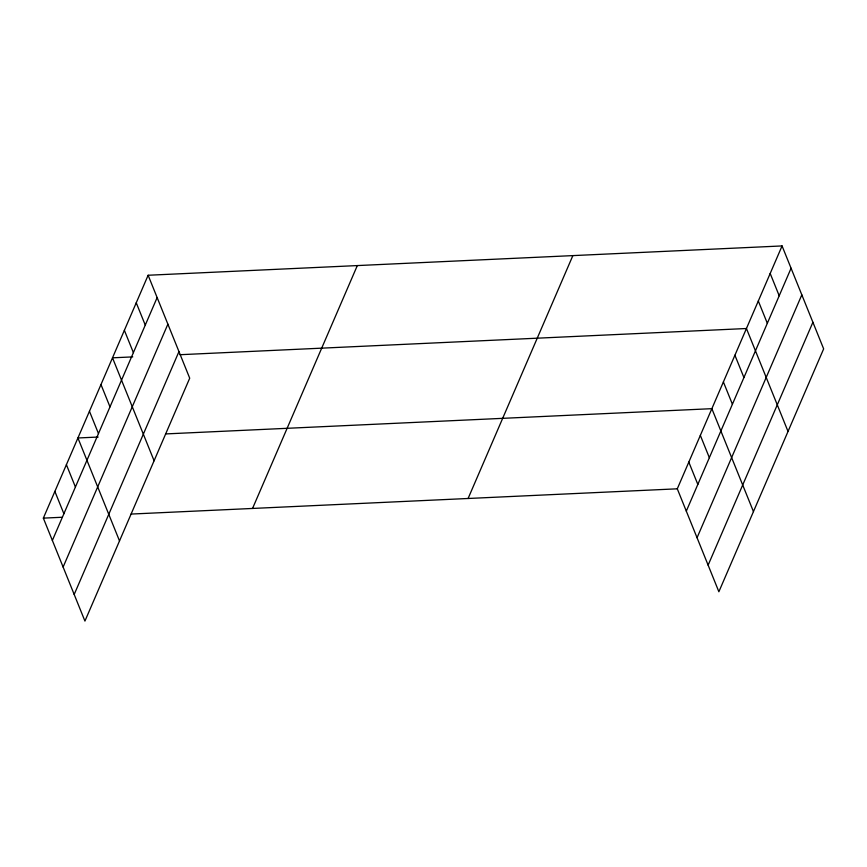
<?xml version="1.0" encoding="UTF-8"?>
<svg xmlns="http://www.w3.org/2000/svg" width="867" height="867" viewBox="0 0 867 867"><rect width="100%" height="100%" fill="white"/><g stroke="black" fill="none" stroke-linecap="round" stroke-linejoin="round"><path stroke-width="1.3" d="M148.127 275.251L189.71 378.185L84.933 621.065L43.35 518.13L148.127 275.251L782.067 245.935L823.65 348.87L718.873 591.749L677.29 488.815L782.067 245.935M52.367 540.444L157.144 297.565M63.118 567.051L167.884 324.171M74.194 594.459L178.96 351.579M252.546 508.452L357.323 265.573M468.093 498.492L572.859 255.613M686.306 511.129L791.072 268.25M697.057 537.735L801.823 294.856M708.122 565.143L812.899 322.275M132.749 356.89L112.504 357.822L154.088 460.756M179.989 354.711L746.444 328.517L788.027 431.452M98.166 437.044L77.922 437.976L119.516 540.91M165.651 433.923L711.861 408.671L753.456 511.606M43.35 518.13L62.251 517.252M131.08 514.066L677.29 488.815M770.189 273.463L779.205 295.777M758.311 300.99L767.328 323.304M734.913 355.232L743.929 377.546M723.392 381.946L732.409 404.26M700.341 435.386L709.358 457.7M688.81 462.1L697.827 484.415M136.249 302.778L145.266 325.092M124.371 330.305L133.388 352.62M100.973 384.547L109.99 406.861M89.453 411.261L98.47 433.576M66.401 464.69L75.418 487.005M54.87 491.405L63.887 513.73"/></g></svg>
